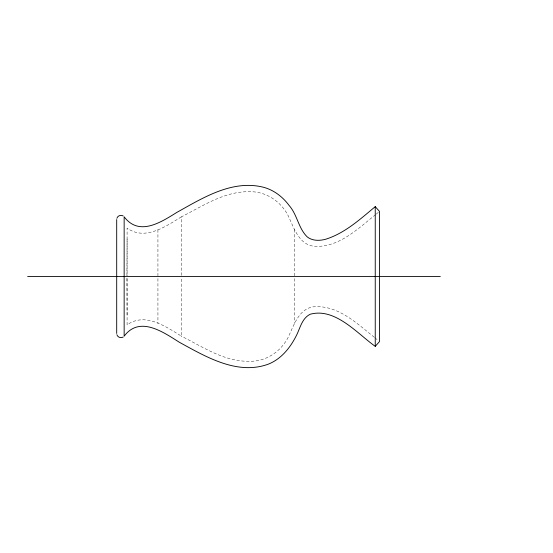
<?xml version="1.0" encoding="UTF-8"?>
<svg xmlns="http://www.w3.org/2000/svg" width="553" height="553" viewBox="0 0 553 553"><rect width="100%" height="100%" fill="white"/><g stroke="black" fill="none" stroke-linecap="round" stroke-linejoin="round"><path stroke-width="0.41" stroke-dasharray="2.77 2.07" d="M127.086 278.657L127.086 324.894C145.045 311.954 165.727 326.546 181.336 336.106L181.336 277.827M126.934 275.643L127.086 237.403M374.27 337.247C357.521 323.975 339.722 306.569 316.862 306.611C299.166 306.376 294.113 325.116 287.871 337.911C280.433 351.874 265.779 361.621 249.728 361.275C224.539 361.897 202.771 346.897 181.204 336.058L181.336 336.106M375.57 214.661C358.399 228.237 340.316 246.382 316.862 246.389C299.166 246.624 294.113 227.884 287.871 215.089C280.433 201.126 265.779 191.379 249.728 191.725C224.539 191.103 202.771 206.103 181.204 216.942L181.336 275.836M376.22 214.122L379.469 211.398M181.336 216.894C165.727 226.454 145.045 241.046 127.086 228.106L127.086 275.781M374.92 337.793L378.169 340.51M126.934 278.207L127.086 315.597M294.666 229.488L294.666 275.802M294.666 278.594L294.666 323.512M157.93 229.716L157.93 275.802M157.93 278.588L157.93 323.284"/><path stroke-width="0.83" d="M116.883 218.304C117.651 215.718 120.948 214.509 123.208 215.981M375.245 346.344L379.469 341.602L379.469 211.398L375.245 206.656C360.155 219.209 344.941 233.152 325.841 239.186C319.696 240.901 312.514 241.046 307.254 236.919C298.392 228.361 297.334 214.764 289.157 205.522C282.624 196.702 273.445 189.638 262.647 187.052C231.693 179.725 202.543 198.078 176.746 212.456C160.674 222.451 139.031 236.539 124.148 216.804L124.148 336.196C139.584 315.445 163.211 332.083 179.414 342.3C205.923 356.782 237.486 375.667 268.689 364.019C281.989 358.565 291.168 346.544 297.182 333.901C300.41 326.83 302.567 317.92 310.219 314.235C335.236 307.385 357.342 333.659 375.245 346.344L375.245 206.656M123.208 337.019C120.948 338.491 117.651 337.282 116.883 334.696M27.65 276.5L440.326 276.5M116.697 219.541L116.697 333.459"/></g></svg>
